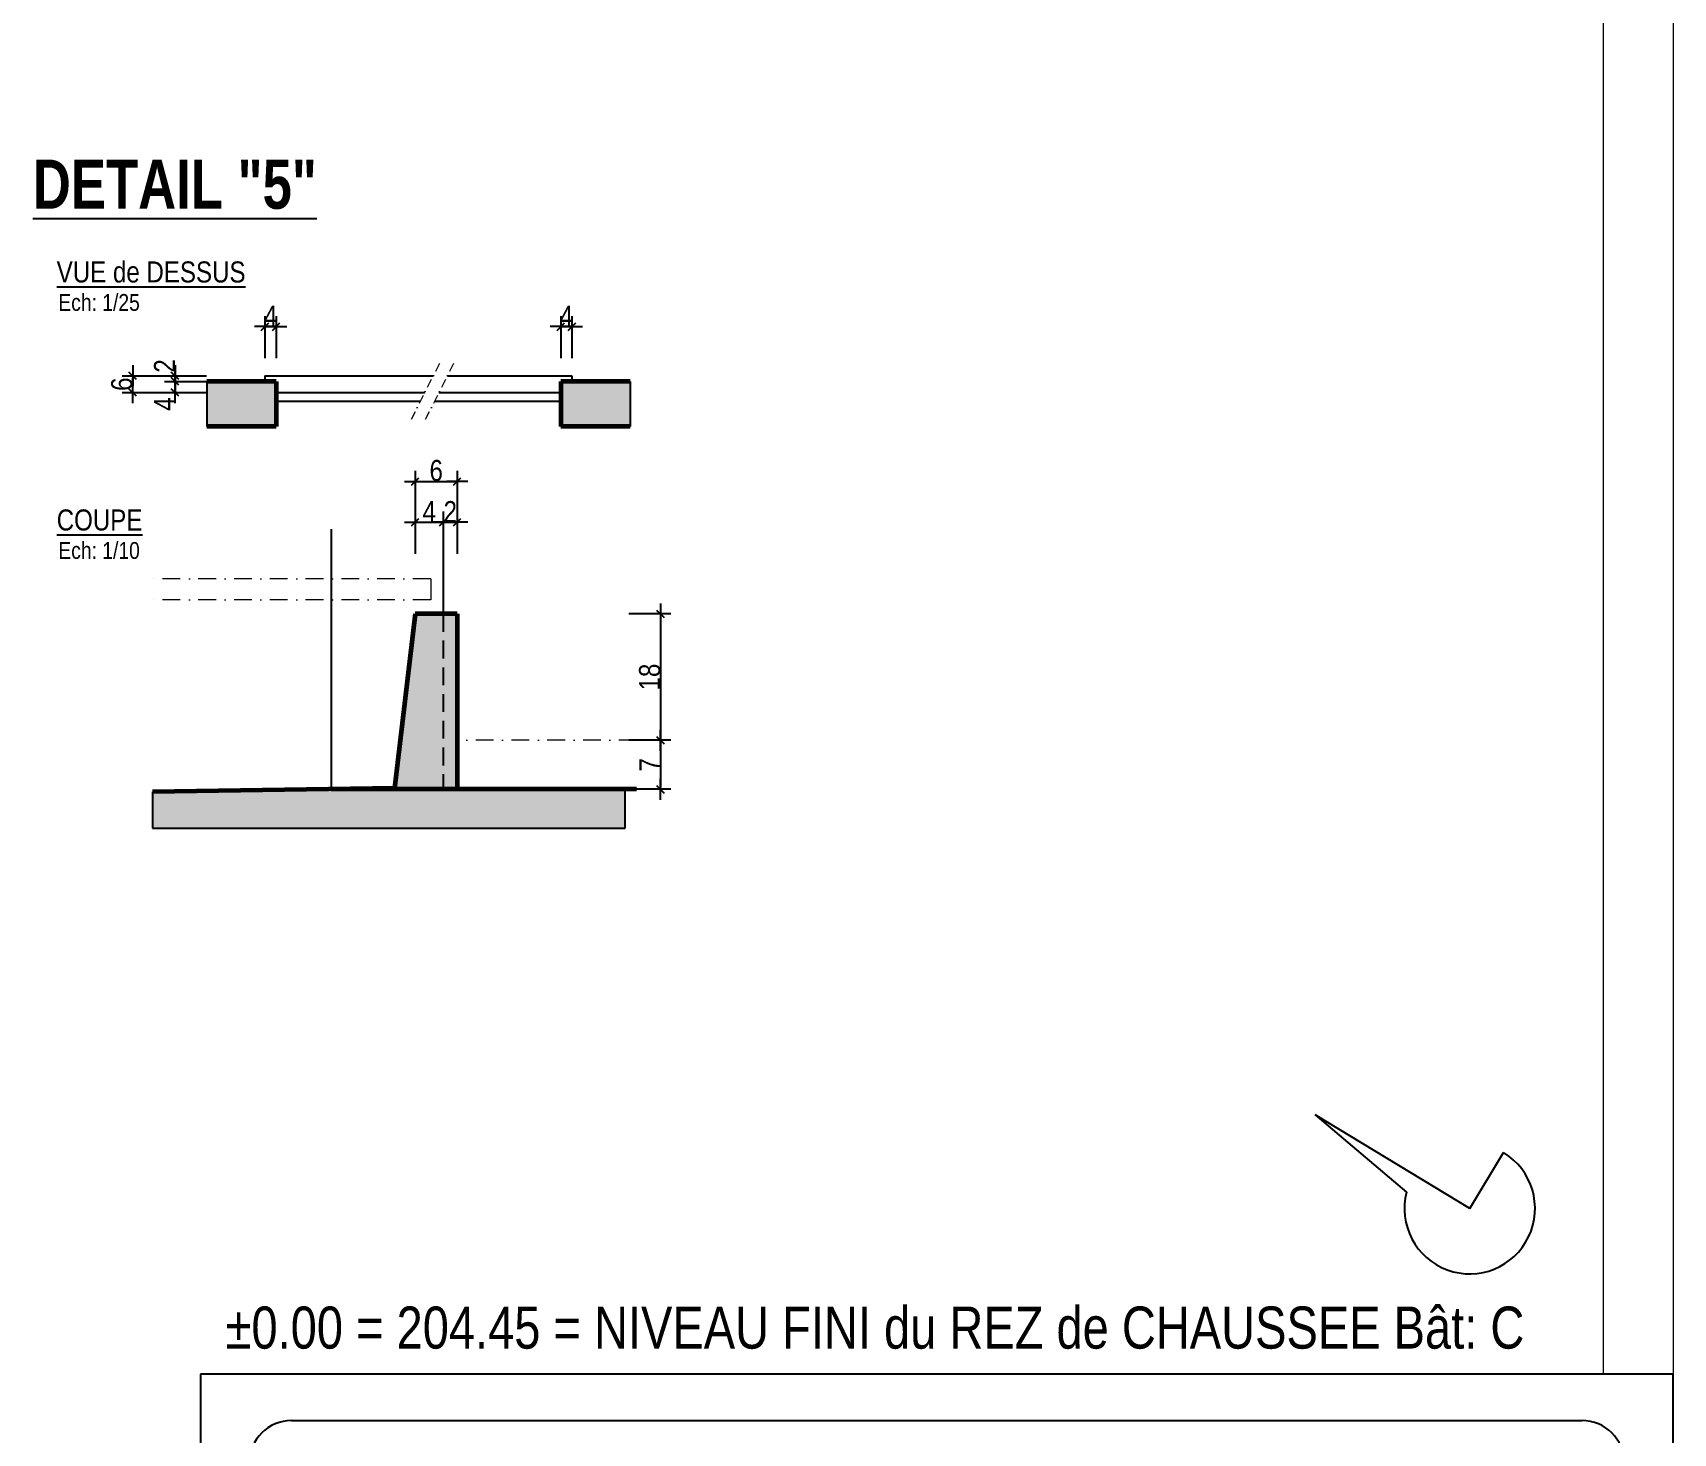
# Model space of a CAD drawing. Header units: centimetres. Extents: x 26018 to 82487, y -36363 to -12761.
# Drawn here: x 71665 to 72835, y -21584 to -20586 of the extents above; entities that cross this region are included whole.
import ezdxf
from ezdxf.enums import TextEntityAlignment as Align

# ---------------------------------------------------------------- set-up
doc = ezdxf.new("R2010")
doc.units = ezdxf.units.CM
doc.header["$LTSCALE"] = 0.5
doc.linetypes.add('CACHEX2', pattern=[19.05, 12.7, -6.35])
doc.linetypes.add('TIRETPTX2', pattern=[50.8, 25.4, -12.7, 0, -12.7])
doc.layers.get('DEFPOINTS').update_dxf_attribs({"linetype": 'CONTINUOUS'})
for name, color, linetype in [('01-cartouche', 7, 'CONTINUOUS'), ('01-cartouche-cage A', 7, 'CONTINUOUS'), ('01_cote_gen', 4, 'CONTINUOUS'), ('01_linteaux', 2, 'CONTINUOUS'), ('01_poch_BN', 9, 'CONTINUOUS'), ('01_poch_murs', 253, 'CONTINUOUS'), ('01_texte', 230, 'CONTINUOUS'), ('AA_COTES', 2, 'CONTINUOUS')]:
    doc.layers.add(name, color=color, linetype=linetype)
for name, color, linetype, lineweight in [('01_Cad_1_', 5, 'CONTINUOUS', 9), ('01_murs_coup', 5, 'CONTINUOUS', 60), ('01_tram_axes', 2, 'TIRETPTX2', 9)]:
    doc.layers.add(name, color=color, linetype=linetype, lineweight=lineweight)
doc.styles.add('ARIAL NA', font='ARIALN.TTF')
doc.styles.add('cartouche', font='ARIALN.TTF', dxfattribs={"width": 0.01})
doc.styles.add('impact', font='impact.ttf')
doc.styles.add('MATTE_TXT', font='arial.ttf')
doc.styles.add('STYLE2', font='ARIALN.TTF')
doc.styles.add('stylemattecart', font='ARIALN.TTF')
doc.dimstyles.new('JB10', dxfattribs={"dimscale": 0.1, "dimtxt": 150, "dimasz": 15, "dimexe": 0.1, "dimexo": 0.1, "dimgap": 0.09, "dimtad": 1, "dimdec": 1, "dimlfac": 0.2, "dimdsep": 46, "dimtxsty": 'STYLE2', "dimblk1": 'BOND_G', "dimblk2": 'BOND_D', "dimsah": 1, "dimcen": 1.5, "dimdle": 0.01, "dimse1": 1, "dimse2": 1, "dimclrd": 4, "dimclre": 2, "dimclrt": 6, "dimazin": 2, "dimtfac": 2.333333, "dimtdec": 1, "dimtix": 1, "dimtmove": 2, "dimatfit": 3, "dimldrblk": 'BOND_G', "dimfxl": 1, "dimtolj": 1, "dimtzin": 0, "dimarcsym": 0})
doc.dimstyles.new('JB25', dxfattribs={"dimscale": 0.1, "dimtxt": 150, "dimasz": 15, "dimexe": 0.1, "dimexo": 0.1, "dimgap": 0.09, "dimtad": 1, "dimdec": 1, "dimlfac": 0.5, "dimdsep": 46, "dimtxsty": 'STYLE2', "dimblk1": 'BOND_G', "dimblk2": 'BOND_D', "dimsah": 1, "dimcen": 1.5, "dimdle": 0.01, "dimse1": 1, "dimse2": 1, "dimclrd": 4, "dimclre": 2, "dimclrt": 6, "dimazin": 2, "dimtfac": 2.333333, "dimtdec": 1, "dimtix": 1, "dimtmove": 2, "dimatfit": 3, "dimldrblk": 'BOND_G', "dimfxl": 1, "dimtolj": 1, "dimtzin": 0, "dimarcsym": 0})

# ---------------------------------------------------------------- blocks, each defined once
blk = doc.blocks.new('cartstruc')
at = {"layer": '01-cartouche-cage A', "linetype": 'Continuous'}
h = blk.add_hatch(color=9, dxfattribs=at)
h.dxf.hatch_style = 2
h.paths.add_polyline_path([(-43.6, 691.3), (-1004.8, 691.3), (-1004.8, 473.8), (-347.3, 473.8), (-347.3, 644.1), (-242.5, 473.8), (-43.6, 473.8)])
h.paths.add_polyline_path([(-951, 670.1), (-407.9, 670.1), (-407.9, 498.5), (-951, 498.5)], flags=24)
h.paths.add_polyline_path([(-223.9, 590.8), (-105, 590.8), (-105, 608.8), (-223.9, 608.8)], flags=24)
h.paths.add_polyline_path([(-224.7, 609.7), (-105.7, 609.7), (-105.7, 627.7), (-224.7, 627.7)], flags=24)
h.paths.add_polyline_path([(-226.3, 624.9), (-64.8, 624.9), (-64.8, 652.4), (-226.3, 652.4)], flags=24)
h.paths.add_polyline_path([(-226.3, 646.9), (-85, 646.9), (-85, 674.3), (-226.3, 674.3)], flags=24)
h = blk.add_hatch(color=1, dxfattribs=at)
h.dxf.hatch_style = 2
h.paths.add_polyline_path([(-338.4, 615.7), (-338.4, 95.5), (-95.1, 215.8)])
h.paths.add_polyline_path([(-318.9, 264.4), (-190.8, 265.4), (-191.1, 303.5), (-319.2, 302.5)], flags=24)
h.paths.add_polyline_path([(-326.5, 202.5), (-70.2, 203.9), (-70.5, 265.1), (-326.9, 263.8)], flags=9)
h = blk.add_hatch(color=8, dxfattribs=at)
h.dxf.hatch_style = 2
h.paths.add_polyline_path([(-45, 258.5), (-110.7, 258.5), (-81.6, 211.1), (-347.1, 79.6), (-347.1, 258.5), (-1003.4, 258.5), (-1003.4, 43.7), (-45, 43.7)])
h.paths.add_polyline_path([(-202.1, 89.1), (-60, 89.1), (-60, 127.9), (-202.1, 127.9)], flags=24)
h.paths.add_polyline_path([(-999.3, 201), (-637.8, 201), (-637.8, 47), (-999.3, 47)], flags=24)
h.paths.add_polyline_path([(-978.3, 193.3), (-435, 193.3), (-435, 254.8), (-978.3, 254.8)], flags=24)
h.paths.add_polyline_path([(-559.9, 135.5), (-504.8, 135.5), (-504.8, 166.4), (-559.9, 166.4)], flags=24)
h.paths.add_polyline_path([(-203.2, 50.3), (-56.6, 50.3), (-56.6, 88.6), (-203.2, 88.6)], flags=24)
h.paths.add_polyline_path([(-457.1, 55), (-402.4, 55), (-402.4, 85.9), (-457.1, 85.9)], flags=24)
h.paths.add_polyline_path([(-458.8, 92.7), (-404.1, 92.7), (-404.1, 123.6), (-458.8, 123.6)], flags=24)
h.paths.add_polyline_path([(-557.8, 55.3), (-498.9, 55.3), (-498.9, 86.2), (-557.8, 86.2)], flags=24)
h.paths.add_polyline_path([(-550.6, 93.7), (-498.3, 93.7), (-498.3, 124.6), (-550.6, 124.6)], flags=24)
h.paths.add_polyline_path([(-459.9, 172.5), (-408.3, 172.5), (-408.3, 203.4), (-459.9, 203.4)], flags=24)
h.paths.add_polyline_path([(-547.6, 175), (-500.7, 175), (-500.7, 205.9), (-547.6, 205.9)], flags=24)
h.paths.add_polyline_path([(-562.3, 213.8), (-499.3, 213.8), (-499.3, 244.7), (-562.3, 244.7)], flags=8)
h.paths.add_polyline_path([(-458.6, 213), (-411.3, 213), (-411.3, 243.9), (-458.6, 243.9)], flags=24)
h.paths.add_polyline_path([(-457.7, 133.4), (-405.4, 133.4), (-405.4, 164.4), (-457.7, 164.4)], flags=24)
for p, q in [((0, 1485), (-1050, 1485)), ((-1050, 1485), (-1050, 0)), ((0, 0), (0, 1485)), ((-1050, 0), (0, 0))]:
    blk.add_line(p, q, dxfattribs=at)
at = {"layer": '01-cartouche-cage A', "color": 7, "linetype": 'Continuous'}
for p, q in [((-985, 1452), (-65, 1452)), ((-1015, 60), (-1015, 1422)), ((-35, 1422), (-35, 292.1)), ((-35, 292.1), (-35, 60)), ((-65, 30), (-985, 30))]:
    blk.add_line(p, q, dxfattribs=at)
at = {"layer": '01-cartouche-cage A', "color": 7}
for p, q in [((-1002.2, 879.3), (-48.1, 879.3)), ((-1002.2, 842.3), (-1002.2, 879.3)), ((-48.1, 879.3), (-48.1, 842.3)), ((-48.1, 842.3), (-1002.2, 842.3))]:
    blk.add_line(p, q, dxfattribs=at)
at = {"layer": '01-cartouche-cage A', "color": 8}
for p, q in [((-914.7, 466.6), (-914.7, 263.2)), ((-809.1, 466.6), (-809.1, 263.2)), ((-1003.6, 442.3), (-351, 442.3)), ((-1003.6, 414.4), (-351, 414.4)), ((-1003.6, 383.3), (-351, 383.3)), ((-1003.6, 352.2), (-351, 352.2)), ((-1003.6, 321.1), (-351, 321.1)), ((-1003.6, 290), (-351, 290))]:
    blk.add_line(p, q, dxfattribs=at)
at = {"layer": '01-cartouche-cage A', "color": 7, "linetype": 'Continuous'}
for centre, start, end in [((-985, 1422), 90, 180), ((-65, 1422), 0, 90), ((-985, 60), 180, 270), ((-65, 60), 270, 0)]:
    blk.add_arc(centre, 30, start, end, dxfattribs=at)
at = {"layer": '01-cartouche-cage A', "color": 7, "style": 'stylemattecart'}
for s, p in [('Les entreprises réalisant les travaux devront tenir compte des derniers plans architecte lors de la réalisation des travaux', (-525.1, 869.8)), ("Les plans du be MATTE ne doivent servir qu'au corps d'état concerné et doivent être des plans d'exécution.", (-525.1, 853.7))]:
    blk.add_text(s, height=12, dxfattribs=at).set_placement(p, align=Align.MIDDLE_CENTER)
at = {"layer": '01-cartouche-cage A', "color": 8, "style": 'cartouche'}
for s, p in [('ARCHITECTE(S):', (-1002.2, 807.7)), ('MO DELEGUE:', (-525.1, 807.7)), ('BET STRUCTURE:', (-1002.2, 780.9)), ('MOE:', (-525.1, 780.9)), ('BET FLUIDES:', (-1002.2, 753.9)), ('CSPS:', (-525.1, 753.9)), ('ECONOMISTE:', (-1002.2, 727.1)), ('OPC:', (-525.1, 727.1)), ('BUREAU DE CONTROLE:', (-1002.2, 700.3)), ('ENTREPRISE(S):', (-525.1, 700.3))]:
    blk.add_text(s, height=12, dxfattribs=at).set_placement(p)
at = {"layer": '01-cartouche-cage A', "color": 7, "style": 'stylemattecart'}
for s, height, p in [('Contrainte de sol:', 12, (-249.5, 493.8)), ('Contrainte sur le sol:', 12, (-246.5, 494.4)), ('Dessiné par :', 15, (-558.6, 137)), ('Contrôlé par :', 15, (-558.6, 108.9)), ('119 BOULEVARD STALINGRAD 69100 VILLEURBANNE', 12, (-995.8, 103.8)), ('Echelle         :', 15, (-558.6, 80.8)), ('Tél. 04 72 44  02 87  Fax 04 72 44 26 59', 12, (-942.6, 78.4)), ('E-mail : bet@matte.fr', 12, (-884.2, 55.6))]:
    blk.add_text(s, height=height, dxfattribs=at).set_placement(p)
for s, height, width, p, p2 in [('DATE', 16, 0.922192, (-883.4, 452), (-838.3, 452)), ('MODIFICATIONS', 16, 0.943218, (-674.7, 452.8), (-537.3, 452.8)), ('INDICE', 16, 0.941138, (-988.7, 451.3), (-930.3, 451.3)), ('Aciers HA (T) FeE500', 16, 0.978863, (-225.4, 442.3), (-49.9, 442.3)), ('Aciers Doux (Ø) FeE 235', 16, 0.76709, (-207, 412.3), (-49.9, 412.3)), ('Aciers TS FeE 500', 16, 0.901377, (-188.6, 382.3), (-49.9, 382.3)), ('Béton fc28 >= 25MPa', 16, 0.678142, (-170.1, 352.3), (-49.9, 352.3)), ('Enrobage = 3 cm', 16, 0.726904, (-151.7, 322.3), (-49.9, 322.3)), ('Affaire N°', 25, 1.15762, (-196.3, 96), (-51.1, 96))]:
    blk.add_text(s, height=height, dxfattribs=dict(at, width=width)).set_placement(p, p2, align=Align.FIT)
at = {"layer": '01-cartouche-cage A', "color": 255, "style": 'stylemattecart'}
for s, height, p in [('PLAN N°', 25, (-321, 317.2)), ('DATE :', 15, (-321, 231.2)), ("BUREAU D'ÉTUDES", 20, (-926.6, 170.9)), ('STRUCTURES ET FLUIDES', 20, (-966.1, 137.2))]:
    blk.add_text(s, height=height, dxfattribs=at).set_placement(p)
at = {"layer": '01-cartouche-cage A', "color": 255, "style": 'stylemattecart', "width": 1.812358}
blk.add_text('MATTÉ', height=41, dxfattribs=at).set_placement((-968, 203.6), (-679.6, 203.6), align=Align.FIT)
at = {"layer": '01-cartouche-cage A', "color": 7, "style": 'stylemattecart'}
for tag, height, p in [('NOMCLIENT', 30, (-525, 1399.6)), ('ADRESSE1CLIENT', 25, (-525, 1326.7)), ('ADRESSE2CLIENT', 25, (-525, 1283.9)), ('NOMAFFAIRE1', 45, (-525.1, 1189.8)), ('NOMAFFAIRE2', 45, (-525.1, 1110.4)), ('NOMAFFAIRE3', 45, (-525.1, 1031.7)), ('ADRESSE1AFFAIRE', 20, (-525.1, 943.3)), ('ADRESSE2AFFAIRE', 20, (-525.1, 909.2)), ('INDICE-A', 15, (-959.1, 428.4)), ('DATE-A', 15, (-861.9, 428.4)), ('INDICE-B', 15, (-959.1, 400.5)), ('DATE-B', 15, (-861.9, 400.5)), ('INDICE-C', 15, (-959.1, 369.4)), ('DATE-C', 15, (-861.9, 369.4)), ('INDICE-D', 15, (-959.1, 338.3)), ('DATE-D', 15, (-861.9, 338.3)), ('INDICE-E', 15, (-959.1, 307.2)), ('DATE-E', 15, (-861.9, 307.2)), ('INDICE-F', 15, (-959.1, 276.1)), ('DATE-F', 15, (-861.9, 276.1))]:
    blk.add_attdef(tag, text='', height=height, dxfattribs=at).set_placement(p, align=Align.MIDDLE_CENTER)
for tag, height, p in [('NOMARCHI', 15, (-831.1, 803.3)), ('MODEL', 15, (-408.9, 803.3)), ('BETSTRUCTURE', 15, (-831.1, 776.5)), ('MOE', 15, (-408.9, 776.5)), ('BETFLUIDES', 15, (-831.1, 749.5)), ('CSPS', 15, (-408.9, 749.5)), ('ECONOMISTE', 15, (-831.1, 722.7)), ('OPC', 15, (-408.9, 722.7)), ('BDC', 15, (-831.1, 695.9)), ('NOMENTREPRISE', 15, (-408.9, 695.9)), ('NUMBAT', 27, (-249.5, 614.7)), ('PHASE', 35, (-249.5, 537.9)), ('CONT-SOL', 12, (-138.6, 490.2)), ('NOMDESS', 15, (-451.8, 132.3)), ('NOMING', 15, (-451.8, 104.3)), ('ECH', 15, (-451.8, 76.3)), ('NUMAFF', 25, (-196.3, 48.9))]:
    blk.add_attdef(tag, text='', height=height, dxfattribs=at).set_placement(p, align=Align.BOTTOM_LEFT)
at = {"layer": '01-cartouche-cage A', "color": 7, "style": 'stylemattecart', "width": 0.8}
for tag, p in [('TITRTEPLAN1', (-677.3, 664.6)), ('TITRTEPLAN2', (-677.3, 610.2)), ('TITRTEPLAN3', (-677.3, 556)), ('TITRTEPLAN4', (-677.3, 501.4))]:
    blk.add_attdef(tag, text='', height=33, dxfattribs=at).set_placement(p, align=Align.MIDDLE_CENTER)
at = {"layer": '01-cartouche-cage A', "color": 7, "style": 'stylemattecart'}
for tag, p in [('MODIF-A', (-802.6, 428.4)), ('MODIF-B', (-802.6, 400.5)), ('MODIF-C', (-802.6, 369.4)), ('MODIF-D', (-802.6, 338.3)), ('MODIF-E', (-802.6, 307.2)), ('MODIF-F', (-802.6, 276.1))]:
    blk.add_attdef(tag, text='', height=15, dxfattribs=at).set_placement(p, align=Align.MIDDLE_LEFT)
at = {"layer": '01-cartouche-cage A', "color": 255, "style": 'stylemattecart'}
for tag, height, p in [('N°P', 35, (-321, 256)), ('IP', 35, (-210.3, 256)), ('DATEPLAN', 15, (-257.7, 226.8))]:
    blk.add_attdef(tag, text='', height=height, dxfattribs=at).set_placement(p, align=Align.BOTTOM_LEFT)
blk = doc.blocks.new('BOND_G')
at = {"layer": 'AA_COTES', "color": 0}
for p, q in [((0, -5), (0, 15)), ((5, 0), (-5, 0)), ((1.77, 1.77), (-1.77, -1.77))]:
    blk.add_line(p, q, dxfattribs=at)
blk = doc.blocks.new('BOND_D')
at = {"layer": 'AA_COTES', "color": 0}
for p, q in [((5, 0), (-5, 0)), ((-1.77, -1.77), (1.77, 1.77)), ((0, 5), (0, -15))]:
    blk.add_line(p, q, dxfattribs=at)
blk = doc.blocks.new('*D6317')
at = {"layer": '01_cote_gen', "color": 4, "lineweight": -2, "transparency": 16777216}
blk.add_line((71939.2, -20905.7), (71966.2, -20905.7), dxfattribs=at)
at = {"layer": 'DEFPOINTS', "color": 0}
for p in [(71967.7, -20905.7), (71937.7, -21000.1), (71967.7, -21000.1)]:
    blk.add_point(p, dxfattribs=at)
at = {"layer": '01_cote_gen', "color": 4, "lineweight": -2, "transparency": 16777216, "xscale": 1.5, "yscale": 1.5, "zscale": 1.5, "rotation": 180}
blk.add_blockref('BOND_G', (71937.7, -20905.7), dxfattribs=at)
at = {"layer": '01_cote_gen', "color": 4, "lineweight": -2, "transparency": 16777216, "xscale": 1.5, "yscale": 1.5, "zscale": 1.5}
blk.add_blockref('BOND_D', (71967.7, -20905.7), dxfattribs=at)
at = {"layer": '01_cote_gen', "color": 6, "transparency": 16777216, "insert": (71952.7, -20898), "char_height": 15, "attachment_point": 5, "style": 'STYLE2'}
blk.add_mtext('\\A1;6', dxfattribs=at)
blk = doc.blocks.new('*D6318')
at = {"layer": '01_cote_gen', "color": 4, "lineweight": -2, "transparency": 16777216}
blk.add_line((71939.2, -20934.7), (71956.2, -20934.7), dxfattribs=at)
at = {"layer": 'DEFPOINTS', "color": 0}
for p in [(71937.7, -20928.2), (71957.7, -20934.7), (71957.7, -20939.7)]:
    blk.add_point(p, dxfattribs=at)
at = {"layer": '01_cote_gen', "color": 4, "lineweight": -2, "transparency": 16777216, "xscale": 1.5, "yscale": 1.5, "zscale": 1.5, "rotation": 180}
blk.add_blockref('BOND_G', (71937.7, -20934.7), dxfattribs=at)
at = {"layer": '01_cote_gen', "color": 4, "lineweight": -2, "transparency": 16777216, "xscale": 1.5, "yscale": 1.5, "zscale": 1.5}
blk.add_blockref('BOND_D', (71957.7, -20934.7), dxfattribs=at)
at = {"layer": '01_cote_gen', "color": 6, "transparency": 16777216, "insert": (71947.7, -20927.2), "char_height": 15, "attachment_point": 5, "style": 'STYLE2'}
blk.add_mtext('\\A1;4', dxfattribs=at)
blk = doc.blocks.new('*D6314')
at = {"layer": '01_cote_gen', "color": 4, "lineweight": -2, "transparency": 16777216}
blk.add_line((71959.2, -20934.7), (71966.2, -20934.7), dxfattribs=at)
at = {"layer": 'DEFPOINTS', "color": 0}
for p in [(71967.7, -20930.8), (71967.7, -20934.7), (71957.7, -20944.9)]:
    blk.add_point(p, dxfattribs=at)
at = {"layer": '01_cote_gen', "color": 4, "lineweight": -2, "transparency": 16777216, "xscale": 1.5, "yscale": 1.5, "zscale": 1.5, "rotation": 180}
blk.add_blockref('BOND_G', (71957.7, -20934.7), dxfattribs=at)
at = {"layer": '01_cote_gen', "color": 4, "lineweight": -2, "transparency": 16777216, "xscale": 1.5, "yscale": 1.5, "zscale": 1.5}
blk.add_blockref('BOND_D', (71967.7, -20934.7), dxfattribs=at)
at = {"layer": '01_cote_gen', "color": 6, "transparency": 16777216, "insert": (71962.7, -20927.2), "char_height": 15, "attachment_point": 5, "style": 'STYLE2'}
blk.add_mtext('\\A1;2', dxfattribs=at)
blk = doc.blocks.new('*D6319')
at = {"layer": '01_cote_gen', "color": 4, "lineweight": -2, "transparency": 16777216}
blk.add_line((72112.5, -21091.6), (72112.5, -21123.6), dxfattribs=at)
at = {"layer": 'DEFPOINTS', "color": 0}
for p in [(72090, -21090.1), (71986.7, -21125.1), (72112.5, -21125.1)]:
    blk.add_point(p, dxfattribs=at)
at = {"layer": '01_cote_gen', "color": 4, "lineweight": -2, "transparency": 16777216, "xscale": 1.5, "yscale": 1.5, "zscale": 1.5}
for name, p, rotation in [('BOND_G', (72112.5, -21090.1), 90), ('BOND_D', (72112.5, -21125.1), 270)]:
    blk.add_blockref(name, p, dxfattribs=dict(at, rotation=rotation))
at = {"layer": '01_cote_gen', "color": 6, "transparency": 16777216, "insert": (72105, -21107.6), "char_height": 15, "attachment_point": 5, "rotation": 90, "style": 'STYLE2'}
blk.add_mtext('\\A1;7', dxfattribs=at)
blk = doc.blocks.new('*D6320')
at = {"layer": '01_cote_gen', "color": 4, "lineweight": -2, "transparency": 16777216}
blk.add_line((71766.5, -20840.9), (71766.5, -20835.9), dxfattribs=at)
at = {"layer": 'DEFPOINTS', "color": 0}
for p in [(71766.5, -20834.4), (71838.6, -20834.4), (71854.4, -20842.4)]:
    blk.add_point(p, dxfattribs=at)
at = {"layer": '01_cote_gen', "color": 4, "lineweight": -2, "transparency": 16777216, "xscale": 1.5, "yscale": 1.5, "zscale": 1.5}
for name, p, rotation in [('BOND_D', (71766.5, -20834.4), 90), ('BOND_G', (71766.5, -20842.4), 270)]:
    blk.add_blockref(name, p, dxfattribs=dict(at, rotation=rotation))
at = {"layer": '01_cote_gen', "color": 6, "transparency": 16777216, "insert": (71759, -20850.6), "char_height": 15, "attachment_point": 5, "rotation": 90, "style": 'STYLE2'}
blk.add_mtext('\\A1;4', dxfattribs=at)
blk = doc.blocks.new('*D6315')
at = {"layer": '01_cote_gen', "color": 4, "lineweight": -2, "transparency": 16777216}
blk.add_line((71736.3, -20840.9), (71736.3, -20831.9), dxfattribs=at)
at = {"layer": 'DEFPOINTS', "color": 0}
for p in [(71736.3, -20830.4), (71779.1, -20830.4), (71778.2, -20842.4)]:
    blk.add_point(p, dxfattribs=at)
at = {"layer": '01_cote_gen', "color": 4, "lineweight": -2, "transparency": 16777216, "xscale": 1.5, "yscale": 1.5, "zscale": 1.5}
for name, p, rotation in [('BOND_D', (71736.3, -20830.4), 90), ('BOND_G', (71736.3, -20842.4), 270)]:
    blk.add_blockref(name, p, dxfattribs=dict(at, rotation=rotation))
at = {"layer": '01_cote_gen', "color": 6, "transparency": 16777216, "insert": (71728.6, -20836.4), "char_height": 15, "attachment_point": 5, "rotation": 90, "style": 'STYLE2'}
blk.add_mtext('\\A1;6', dxfattribs=at)
blk = doc.blocks.new('*D6316')
at = {"layer": '01_cote_gen', "color": 4, "lineweight": -2, "transparency": 16777216}
blk.add_line((71766.5, -20832.9), (71766.5, -20831.9), dxfattribs=at)
at = {"layer": 'DEFPOINTS', "color": 0}
for p in [(71758.8, -20830.4), (71759, -20834.4), (71766.5, -20830.4)]:
    blk.add_point(p, dxfattribs=at)
at = {"layer": '01_cote_gen', "color": 4, "lineweight": -2, "transparency": 16777216, "xscale": 1.5, "yscale": 1.5, "zscale": 1.5}
for name, p, rotation in [('BOND_D', (71766.5, -20830.4), 90), ('BOND_G', (71766.5, -20834.4), 270)]:
    blk.add_blockref(name, p, dxfattribs=dict(at, rotation=rotation))
at = {"layer": '01_cote_gen', "color": 6, "transparency": 16777216, "insert": (71759, -20823.4), "char_height": 15, "attachment_point": 5, "rotation": 90, "style": 'STYLE2'}
blk.add_mtext('\\A1;2', dxfattribs=at)
blk = doc.blocks.new('*D6321')
at = {"layer": '01_cote_gen', "color": 4, "lineweight": -2, "transparency": 16777216}
for p, q in [((71829.1, -20795.4), (71827.6, -20795.4)), ((71838.6, -20795.4), (71830.6, -20795.4)), ((71840.1, -20795.4), (71841.6, -20795.4))]:
    blk.add_line(p, q, dxfattribs=at)
at = {"layer": 'DEFPOINTS', "color": 0}
for p in [(71830.6, -20795.4), (71830.6, -20830.4), (71838.6, -20834.4)]:
    blk.add_point(p, dxfattribs=at)
at = {"layer": '01_cote_gen', "color": 4, "lineweight": -2, "transparency": 16777216, "xscale": 1.5, "yscale": 1.5, "zscale": 1.5}
blk.add_blockref('BOND_D', (71830.6, -20795.4), dxfattribs=at)
at = {"layer": '01_cote_gen', "color": 4, "lineweight": -2, "transparency": 16777216, "xscale": 1.5, "yscale": 1.5, "zscale": 1.5, "rotation": 180}
blk.add_blockref('BOND_G', (71838.6, -20795.4), dxfattribs=at)
at = {"layer": '01_cote_gen', "color": 6, "transparency": 16777216, "insert": (71834.6, -20787.9), "char_height": 15, "attachment_point": 5, "style": 'STYLE2'}
blk.add_mtext('\\A1;4', dxfattribs=at)
blk = doc.blocks.new('*D6322')
at = {"layer": '01_cote_gen', "color": 4, "lineweight": -2, "transparency": 16777216}
for p, q in [((72040, -20795.4), (72038.5, -20795.4)), ((72049.5, -20795.4), (72041.5, -20795.4)), ((72051, -20795.4), (72052.5, -20795.4))]:
    blk.add_line(p, q, dxfattribs=at)
at = {"layer": 'DEFPOINTS', "color": 0}
for p in [(72041.5, -20795.4), (72041.5, -20834.4), (72049.5, -20834.4)]:
    blk.add_point(p, dxfattribs=at)
at = {"layer": '01_cote_gen', "color": 4, "lineweight": -2, "transparency": 16777216, "xscale": 1.5, "yscale": 1.5, "zscale": 1.5}
blk.add_blockref('BOND_D', (72041.5, -20795.4), dxfattribs=at)
at = {"layer": '01_cote_gen', "color": 4, "lineweight": -2, "transparency": 16777216, "xscale": 1.5, "yscale": 1.5, "zscale": 1.5, "rotation": 180}
blk.add_blockref('BOND_G', (72049.5, -20795.4), dxfattribs=at)
at = {"layer": '01_cote_gen', "color": 6, "transparency": 16777216, "insert": (72045.5, -20787.9), "char_height": 15, "attachment_point": 5, "style": 'STYLE2'}
blk.add_mtext('\\A1;4', dxfattribs=at)
blk = doc.blocks.new('*D6313')
at = {"layer": '01_cote_gen', "color": 4, "lineweight": -2, "transparency": 16777216}
blk.add_line((72112.5, -21001.6), (72112.5, -21088.6), dxfattribs=at)
at = {"layer": 'DEFPOINTS', "color": 0}
for p in [(71967.7, -21000.1), (72031.7, -21090.1), (72112.5, -21090.1)]:
    blk.add_point(p, dxfattribs=at)
at = {"layer": '01_cote_gen', "color": 4, "lineweight": -2, "transparency": 16777216, "xscale": 1.5, "yscale": 1.5, "zscale": 1.5}
for name, p, rotation in [('BOND_G', (72112.5, -21000.1), 90), ('BOND_D', (72112.5, -21090.1), 270)]:
    blk.add_blockref(name, p, dxfattribs=dict(at, rotation=rotation))
at = {"layer": '01_cote_gen', "color": 6, "transparency": 16777216, "insert": (72104.9, -21045.1), "char_height": 15, "attachment_point": 5, "rotation": 90, "style": 'STYLE2'}
blk.add_mtext('\\A1;18', dxfattribs=at)

msp = doc.modelspace()

# ---------------------------------------------------------------- hatches: boundary and pattern name
at = {"layer": '01_poch_BN'}
h = msp.add_hatch(color=256, dxfattribs=at)
h.dxf.hatch_style = 1
h.paths.add_polyline_path([(71838.605, -20834.442), (71789.081, -20834.442), (71789.081, -20866.442), (71838.605, -20866.442)])
h.paths.add_polyline_path([(72091.003, -20834.442), (72041.478, -20834.442), (72041.478, -20866.442), (72091.003, -20866.442)])
h = msp.add_hatch(color=256, dxfattribs=at)
h.dxf.hatch_style = 1
h.paths.add_polyline_path([(71967.749, -21000.094), (71937.749, -21000.094), (71922.72, -21125.094), (71967.749, -21125.094)])
h.paths.add_polyline_path([(72087.377, -21125.094), (71967.749, -21125.094), (71922.72, -21125.094), (71922.895, -21124.393), (71750.396, -21126.967), (71750.396, -21152.867), (72087.377, -21152.867)])

# ---------------------------------------------------------------- linework, layer by layer
at = {"layer": '01_Cad_1_'}
msp.add_line((72834.551, -18826.925), (72834.551, -21541.925), dxfattribs=at)
at = {"layer": '01_Cad_1_', "color": 2}
msp.add_line((72784.551, -18876.925), (72784.551, -21541.925), dxfattribs=at)
at = {"layer": '01_linteaux'}
for p, q in [((71830.605, -20830.442), (71950.547, -20830.442)), ((71830.605, -20830.442), (71830.605, -20834.442)), ((71960.691, -20830.442), (72049.478, -20830.442)), ((72049.478, -20830.442), (72049.478, -20834.442)), ((71838.605, -20842.442), (71944.481, -20842.442)), ((71838.605, -20848.442), (71941.447, -20848.442)), ((71951.591, -20848.442), (72041.478, -20848.442)), ((71954.624, -20842.442), (72041.478, -20842.442)), ((71877.749, -20939.746), (71877.749, -21125.094)), ((71957.749, -20939.746), (71957.749, -21000.094)), ((71967.749, -21125.094), (71957.749, -21125.094))]:
    msp.add_line(p, q, dxfattribs=at)
at = {"layer": '01_linteaux', "linetype": 'CACHEX2', "ltscale": 2}
msp.add_line((71957.749, -21000.094), (71957.749, -21125.094), dxfattribs=at)
at = {"layer": '01_murs_coup'}
for p, q in [((71838.605, -20834.442), (71789.081, -20834.442)), ((71838.605, -20834.442), (71838.605, -20866.442)), ((72041.478, -20834.442), (72041.478, -20866.442)), ((72091.003, -20834.442), (72041.478, -20834.442)), ((71838.605, -20866.442), (71789.081, -20866.442)), ((72091.003, -20866.442), (72041.478, -20866.442)), ((71937.749, -21000.094), (71922.895, -21124.393)), ((71967.749, -21000.094), (71937.749, -21000.094)), ((71967.749, -21000.094), (71967.749, -21125.094)), ((71922.895, -21124.393), (71750.396, -21126.967)), ((72095.567, -21125.094), (71877.749, -21125.094)), ((72095.567, -21125.094), (71967.749, -21125.094))]:
    msp.add_line(p, q, dxfattribs=at)
at = {"layer": '01_poch_BN'}
for p, q in [((72091.003, -20834.442), (72091.003, -20866.442)), ((71750.396, -21126.967), (71750.396, -21152.867)), ((72087.377, -21152.867), (72087.377, -21125.094)), ((71750.396, -21152.867), (72087.377, -21152.867))]:
    msp.add_line(p, q, dxfattribs=at)
at = {"layer": '01_poch_murs'}
msp.add_line((71789.081, -20834.442), (71789.081, -20866.442), dxfattribs=at)
at = {"layer": '01_texte'}
for p, q in [((72689.518, -21423.829), (72579.2, -21356.965)), ((72579.2, -21356.965), (72644.471, -21412.112)), ((72689.518, -21423.829), (72713.645, -21384.023))]:
    msp.add_line(p, q, dxfattribs=at)
msp.add_arc((72689.518, -21423.829), 46.546, 165.420864, 58.779823, dxfattribs=at)
at = {"layer": '01_tram_axes', "ltscale": 0.5}
for p, q in [((71954.959, -20821.716), (71933.622, -20863.922)), ((71965.102, -20821.716), (71943.765, -20863.922))]:
    msp.add_line(p, q, dxfattribs=at)
at = {"layer": '01_tram_axes'}
for p, q in [((71948.778, -20975.094), (71750.396, -20975.094)), ((71948.778, -20990.094), (71750.396, -20990.094)), ((72095.567, -21090.094), (71967.749, -21090.094))]:
    msp.add_line(p, q, dxfattribs=at)
at = {"layer": '01_tram_axes', "ltscale": 2}
msp.add_line((71948.778, -20975.094), (71948.778, -20990.094), dxfattribs=at)

# ---------------------------------------------------------------- block references
at = {"layer": '01_Cad_1_'}
ref = msp.add_blockref('cartstruc', (72834.551, -23026.925), dxfattribs=at)
ref.add_attrib('NOMCLIENT', 'NOAHO', dxfattribs={"layer": '01-cartouche', "color": 7, "height": 30, "style": 'stylemattecart'}).set_placement((72309.541, -21627.309), align=Align.MIDDLE_CENTER)
ref.add_attrib('ADRESSE2CLIENT', 'Chemin de Fontanière - 69350 La Mulatière', dxfattribs={"layer": '01-cartouche-cage A', "color": 7, "height": 35, "style": 'stylemattecart'}).set_placement((72309.518, -21743.066), align=Align.MIDDLE_CENTER)
ref.add_attrib('NOMAFFAIRE1', 'Création de logements', dxfattribs={"layer": '01-cartouche-cage A', "color": 7, "height": 35, "style": 'stylemattecart'}).set_placement((72309.5, -21837.083), align=Align.MIDDLE_CENTER)
ref.add_attrib('NOMARCHI', "Atelier D'IS", dxfattribs={"layer": '01-cartouche-cage A', "color": 7, "height": 15, "style": 'stylemattecart'}).set_placement((72003.423, -22223.619), align=Align.BOTTOM_LEFT)
ref.add_attrib('BETSTRUCTURE', 'MATTE SAS', dxfattribs={"layer": '01-cartouche-cage A', "color": 7, "height": 15, "style": 'stylemattecart'}).set_placement((72003.423, -22250.391), align=Align.BOTTOM_LEFT)
ref.add_attrib('BETFLUIDES', 'PRELEM', dxfattribs={"layer": '01-cartouche-cage A', "color": 7, "height": 15, "style": 'stylemattecart'}).set_placement((72003.423, -22277.449), align=Align.BOTTOM_LEFT)
ref.add_attrib('ECONOMISTE', 'EXECO', dxfattribs={"layer": '01-cartouche-cage A', "color": 7, "height": 15, "style": 'stylemattecart'}).set_placement((72003.423, -22304.221), align=Align.BOTTOM_LEFT)
ref.add_attrib('BDC', '          Bureau VERITAS', dxfattribs={"layer": '01-cartouche-cage A', "color": 7, "height": 15, "style": 'stylemattecart'}).set_placement((72003.423, -22330.997), align=Align.BOTTOM_LEFT)
ref.add_attrib('MOE', 'PSO Ingéniérie', dxfattribs={"layer": '01-cartouche-cage A', "color": 7, "height": 15, "style": 'stylemattecart'}).set_placement((72425.616, -22250.391), align=Align.BOTTOM_LEFT)
ref.add_attrib('CSPS', 'SUD EST COORDINATION', dxfattribs={"layer": '01-cartouche-cage A', "color": 7, "height": 15, "style": 'stylemattecart'}).set_placement((72425.616, -22277.449), align=Align.BOTTOM_LEFT)
ref.add_attrib('NOMENTREPRISE', 'Fontanel-pbc', dxfattribs={"layer": '01-cartouche-cage A', "color": 7, "height": 15, "style": 'stylemattecart'}).set_placement((72425.616, -22330.997), align=Align.BOTTOM_LEFT)
ref.add_attrib('TITRTEPLAN1', 'Bât: C Aile EST', dxfattribs={"layer": '01-cartouche-cage A', "color": 7, "height": 33, "style": 'stylemattecart', "width": 0.8}).set_placement((72157.27, -22362.373), align=Align.MIDDLE_CENTER)
ref.add_attrib('TITRTEPLAN2', 'PLANCHER SUR REZ', dxfattribs={"layer": '01-cartouche-cage A', "color": 7, "height": 33, "style": 'stylemattecart', "width": 0.8}).set_placement((72157.27, -22416.764), align=Align.MIDDLE_CENTER)
ref.add_attrib('TITRTEPLAN3', 'Coffrage', dxfattribs={"layer": '01-cartouche-cage A', "color": 7, "height": 33, "style": 'stylemattecart', "width": 0.8}).set_placement((72157.27, -22470.923), align=Align.MIDDLE_CENTER)
ref.add_attrib('PHASE', 'DOE', dxfattribs={"layer": '01-cartouche-cage A', "color": 7, "height": 35, "style": 'stylemattecart'}).set_placement((72585.017, -22488.989), align=Align.BOTTOM_LEFT)
ref.add_attrib('CONT-SOL', '8 bars ELS', dxfattribs={"layer": '01-cartouche-cage A', "color": 7, "height": 15, "style": 'stylemattecart'}).set_placement((72695.936, -22536.694), align=Align.BOTTOM_LEFT)
ref.add_attrib('N°P', 'C25', dxfattribs={"layer": '01-cartouche-cage A', "color": 255, "height": 35, "style": 'stylemattecart'}).set_placement((72513.591, -22770.97), align=Align.BOTTOM_LEFT)
ref.add_attrib('IP', '0', dxfattribs={"layer": '01-cartouche-cage A', "color": 255, "height": 35, "style": 'stylemattecart'}).set_placement((72624.217, -22770.97), align=Align.BOTTOM_LEFT)
ref.add_attrib('DATEPLAN', '03-07-2015', dxfattribs={"layer": '01-cartouche-cage A', "color": 255, "height": 15, "style": 'stylemattecart'}).set_placement((72576.83, -22800.092), align=Align.BOTTOM_LEFT)
ref.add_attrib('NOMDESS', 'J.BO', dxfattribs={"layer": '01-cartouche-cage A', "color": 7, "height": 15, "style": 'stylemattecart'}).set_placement((72382.757, -22894.625), align=Align.BOTTOM_LEFT)
ref.add_attrib('NOMING', 'P.LIN', dxfattribs={"layer": '01-cartouche-cage A', "color": 7, "height": 15, "style": 'stylemattecart'}).set_placement((72382.757, -22922.665), align=Align.BOTTOM_LEFT)
ref.add_attrib('ECH', '1/50° ', dxfattribs={"layer": '01-cartouche-cage A', "color": 7, "height": 15, "style": 'stylemattecart'}).set_placement((72382.757, -22950.582), align=Align.BOTTOM_LEFT)
ref.add_attrib('NUMAFF', '13.12.119', dxfattribs={"layer": '01-cartouche-cage A', "color": 7, "height": 25, "style": 'stylemattecart'}).set_placement((72638.226, -22978.018), align=Align.BOTTOM_LEFT)

# ---------------------------------------------------------------- texts
at = {"layer": '01_texte', "style": 'impact'}
msp.add_text('%%UDETAIL "5"', height=35, dxfattribs=at).set_placement((71766.36, -20721.855), align=Align.BOTTOM_CENTER)
at = {"layer": '01_texte', "style": 'ARIAL NA'}
for s, height, p in [('%%UVUE de DESSUS', 15, (71682.145, -20763.929)), (' Ech: 1/25', 12, (71679.49, -20784.158)), ('%%UCOUPE', 15, (71682.145, -20940.667)), (' Ech: 1/10', 12, (71679.49, -20960.896))]:
    msp.add_text(s, height=height, dxfattribs=at).set_placement(p)
at = {"layer": '01_texte', "style": 'MATTE_TXT', "width": 0.8}
msp.add_text('%%P0.00 = 204.45 = NIVEAU FINI du REZ de CHAUSSEE Bât: C', height=30, dxfattribs=at).set_placement((72265.504, -21532.673), align=Align.BOTTOM_CENTER)

# ---------------------------------------------------------------- dimensions: what is measured, and where the dimension line sits
at = {"layer": '01_cote_gen'}
for base, p1, p2, dimstyle, picture, middle in [((71830.605, -20795.376), (71838.605, -20834.442), (71830.605, -20830.442), 'JB25', '*D6321', (71834.605, -20787.867)), ((72041.478, -20795.376), (72049.478, -20834.442), (72041.478, -20834.442), 'JB25', '*D6322', (72045.478, -20787.867)), ((71967.749, -20905.659), (71937.749, -21000.094), (71967.749, -21000.094), 'JB10', '*D6317', (71952.749, -20897.991)), ((71957.749, -20934.718), (71937.749, -20928.159), (71957.749, -20939.746), 'JB10', '*D6318', (71947.749, -20927.209)), ((71967.749, -20934.718), (71957.749, -20944.87), (71967.749, -20930.811), 'JB10', '*D6314', (71962.749, -20927.179))]:
    dim = msp.add_linear_dim(base=base, p1=p1, p2=p2, dimstyle=dimstyle, dxfattribs=at)
    dim.commit()
    dim.dimension.update_dxf_attribs({"geometry": picture, "text_midpoint": middle})
for base, p1, p2, dimstyle, picture, middle in [((71736.302, -20830.442), (71778.187, -20842.442), (71779.057, -20830.442), 'JB25', '*D6315', (71728.635, -20836.442)), ((72112.519, -21090.094), (71967.749, -21000.094), (72031.658, -21090.094), 'JB10', '*D6313', (72104.851, -21045.094)), ((72112.519, -21125.094), (72090.019, -21090.094), (71986.658, -21125.094), 'JB10', '*D6319', (72105.01, -21107.594))]:
    dim = msp.add_linear_dim(base=base, p1=p1, p2=p2, angle=90, dimstyle=dimstyle, dxfattribs=at)
    dim.commit()
    dim.dimension.update_dxf_attribs({"geometry": picture, "text_midpoint": middle})
for base, p1, p2, picture, middle in [((71766.545, -20830.442), (71759.045, -20834.442), (71758.802, -20830.442), '*D6316', (71759.006, -20823.374)), ((71766.545, -20834.442), (71854.442, -20842.442), (71838.605, -20834.442), '*D6320', (71759.036, -20850.619))]:
    dim = msp.add_linear_dim(base=base, p1=p1, p2=p2, angle=90, dimstyle='JB25', dxfattribs=at)
    dim.commit()
    dim.dimension.update_dxf_attribs({"geometry": picture, "text_midpoint": middle, "dimtype": 160})

doc.saveas('drawing.dxf')
